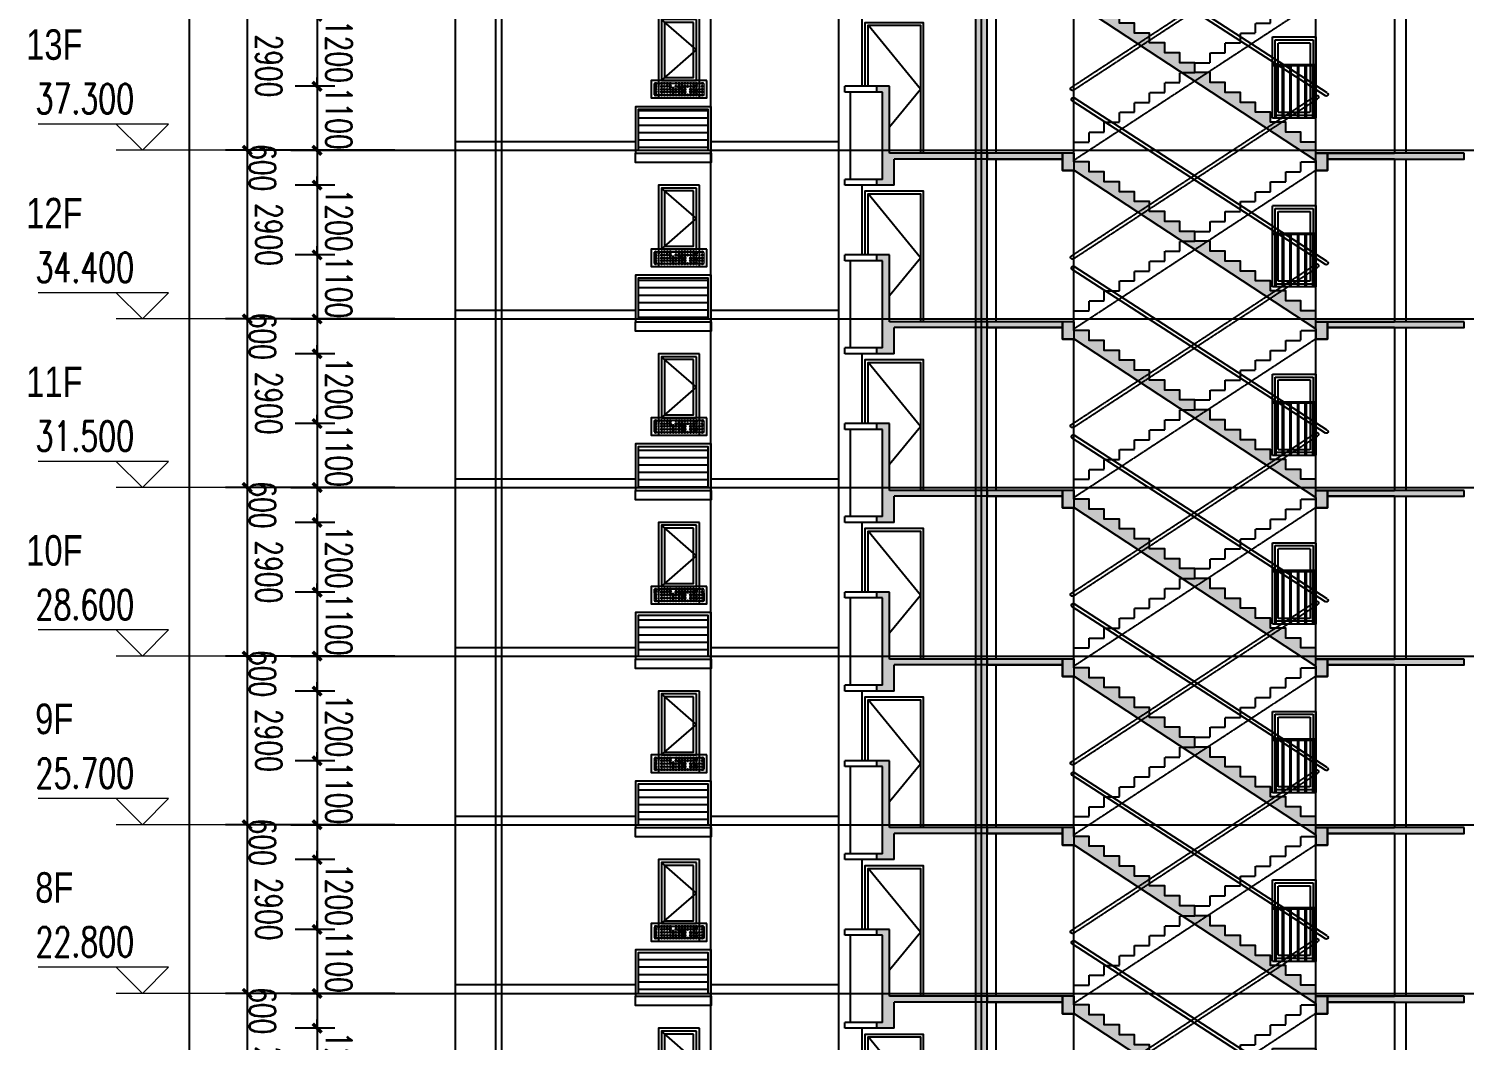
# Model space of a CAD drawing. Header units: millimetres. Extents: x 43 to 235305, y 0 to 139712.
# Drawn here: x 179775 to 204454, y 34701 to 52099 of the extents above; entities that cross this region are included whole.
import ezdxf

# ---------------------------------------------------------------- set-up
doc = ezdxf.new("R2010")
doc.units = ezdxf.units.MM
doc.linetypes.add('DASH', pattern=[0.35, 0.25, -0.1])
doc.linetypes.add('DOTE', pattern=[2.42, 2, -0.2, 0.02, -0.2])
for name, color, linetype in [('$0$A-DRWD', 4, 'Continuous'), ('A-AXIS', 1, 'DOTE'), ('A-AXIS-DIMS', 3, 'Continuous'), ('A-CLOS', 5, 'Continuous'), ('A-DRWD-DIMS', 144, 'Continuous'), ('A-ELEV-DRWD', 130, 'Continuous'), ('A-ELEV-HRAL', 165, 'Continuous'), ('A-ELEV-LINE', 30, 'Continuous'), ('A-ELEV-LINE1', 33, 'Continuous'), ('A-ELEV-LINE2', 55, 'Continuous'), ('A-ELEV-OPEN', 253, 'Continuous'), ('A-ELEV-PATT', 55, 'Continuous'), ('A-ELEV-SHUT', 215, 'Continuous'), ('A-HATH', 8, 'Continuous'), ('A-HATH1', 251, 'Continuous'), ('A-OVER', 21, 'Continuous'), ('A-ROOM-NAME', 255, 'Continuous'), ('A-WALL', 2, 'Continuous'), ('AXIS', 3, 'Continuous'), ('PUB_TEXT', 7, 'Continuous'), ('S_A-FLOR-STR', 3, 'Continuous'), ('S_STAIR', 2, 'Continuous'), ('Sun', 138, 'Continuous')]:
    doc.layers.add(name, color=color, linetype=linetype)
doc.styles.add('_TCH_DIM', font='SIMPLEX', dxfattribs={"bigfont": 'GBCBIG'})
doc.styles.add('_TCH_DIM_T3', font='SIMPLEX', dxfattribs={"width": 0.705882, "bigfont": 'GBCBIG'})
doc.styles.add('ZBHZ', font='zbxw.shx', dxfattribs={"width": 0.7, "bigfont": 'zbhz.shx'})
doc.dimstyles.new('_TCH_ARCH&&150', dxfattribs={"dimtxt": 446.25, "dimasz": 150, "dimexe": 375, "dimexo": 450, "dimgap": 150, "dimtad": 1, "dimdec": 0, "dimzin": 0, "dimdsep": 46, "dimtxsty": '_TCH_DIM_T3', "dimblk": 'ARCHTICK', "dimcen": 0.09, "dimclrt": 7, "dimazin": 2, "dimtfac": 1, "dimtdec": 0, "dimtix": 1, "dimtmove": 2, "dimatfit": 3, "dimfxl": 1, "dimtolj": 1, "dimtzin": 0, "dimarcsym": 0})

# ---------------------------------------------------------------- blocks, each defined once
blk = doc.blocks.new('A$C72E812A2')
at = {"layer": 'A-ELEV-PATT'}
h = blk.add_hatch(dxfattribs=at)
h.set_pattern_fill('ANSI31', color=256, scale=80, angle=315, style=0)
h.set_pattern_definition([(360, (97521.56, -76693.15), (4e-14, 127), [])])
h.paths.add_polyline_path([(1250, 150), (50, 150), (50, 850), (1250, 850)])
at = {"layer": 'A-ELEV-LINE'}
blk.add_lwpolyline([(0, 100), (0, -60), (1300, -60), (1300, 100)], close=True, dxfattribs=at)
at = {"layer": 'A-ELEV-SHUT'}
for points in [[(1300, 100), (0, 100), (0, 900), (1300, 900)], [(1250, 150), (50, 150), (50, 850), (1250, 850)]]:
    blk.add_lwpolyline(points, close=True, dxfattribs=at)
blk = doc.blocks.new('GGGG')
at = {"layer": 'A-ELEV-OPEN'}
for p, q in [((-176, -227), (0, 0)), ((-128, -96), (-220, -215)), ((-48, -132), (44, -12))]:
    blk.add_line(p, q, dxfattribs=at)
blk = doc.blocks.new('A$C482258D9')
at = {"layer": '$0$A-DRWD', "linetype": 'DASH'}
for points in [[(650, -300), (1300, -300), (1300, 1000), (650, 1000)], [(700, -250), (1250, -250), (1250, 950), (700, 950)]]:
    blk.add_lwpolyline(points, close=True, dxfattribs=at)
at = {"layer": 'A-ELEV-HRAL'}
for p, q in [((600, 570), (1350, 570)), ((600, 550), (1350, 550)), ((640, 550), (640, -350)), ((660, 550), (660, -350)), ((770, 550), (770, -350)), ((790, 550), (790, -350)), ((900, 550), (900, -350)), ((920, 550), (920, -350)), ((1030, 550), (1030, -350)), ((1050, 550), (1050, -350)), ((1160, 550), (1160, -350)), ((1180, 550), (1180, -350)), ((1290, 550), (1290, -350)), ((1310, 550), (1310, -350))]:
    blk.add_line(p, q, dxfattribs=at)
at = {"layer": 'A-ELEV-LINE1', "linetype": 'DASH'}
blk.add_lwpolyline([(600, -350), (1350, -350), (1350, 1050), (600, 1050)], close=True, dxfattribs=at)
blk = doc.blocks.new('A$C26D120F1')
blk.add_circle((0, 0), 12.5)
blk = doc.blocks.new('A$C1EB953EE')
at = {"layer": 'Sun'}
for p, q in [((960, 250), (0, 250)), ((960, -50), (960, 250))]:
    blk.add_line(p, q, dxfattribs=at)
blk.add_lwpolyline([(960, 250), (0, 250), (0, -50), (960, -50)], close=True, dxfattribs=at)
at = {"layer": 'Sun', "color": 8, "linetype": 'DASH', "ltscale": 0.2}
blk.add_lwpolyline([(910, 200), (50, 200), (50, 0), (910, 0)], close=True, dxfattribs=at)
at = {"layer": 'Sun'}
for centre in [(80, 175), (80, 125), (80, 75), (80, 25), (130, 175), (280, 175), (330, 175), (330, 125), (380, 125), (380, 75), (380, 25), (480, 175), (480, 75), (480, 25), (530, 175), (530, 125), (530, 75), (530, 25), (580, 125), (580, 75), (580, 25), (680, 75), (680, 25), (730, 175), (730, 125), (730, 75), (730, 25), (780, 175), (780, 75), (780, 25)]:
    blk.add_circle(centre, 5, dxfattribs=at)
for p in [(80, 200), (80, 150), (80, 100), (80, 50), (80, 0), (130, 200), (130, 0), (180, 200), (180, 150), (180, 100), (180, 50), (180, 0), (230, 200), (230, 150), (230, 100), (230, 50), (230, 0), (280, 200), (280, 150), (280, 100), (280, 50), (280, 0), (330, 200), (330, 150), (330, 100), (330, 50), (330, 0), (380, 100), (380, 50), (380, 0), (430, 200), (430, 150), (430, 100), (430, 50), (430, 0), (480, 200), (480, 150), (480, 100), (480, 50), (480, 0), (530, 200), (530, 150), (530, 100), (530, 50), (530, 0), (580, 200), (580, 150), (580, 100), (580, 50), (580, 0), (630, 200), (630, 150), (630, 0), (680, 200), (680, 150), (680, 100), (680, 50), (680, 0), (730, 200), (730, 150), (730, 100), (730, 50), (730, 0), (780, 200), (780, 150), (780, 100), (780, 50), (780, 0), (830, 100), (830, 50), (830, 0), (880, 200), (880, 150), (880, 100), (880, 50), (880, 0)]:
    blk.add_blockref('A$C26D120F1', p, dxfattribs=at)
blk = doc.blocks.new('150pmbzd')
at = {"layer": 'A-HATH'}
for points in [[(923307, 4639), (922157, 4639), (922157, 4739), (923507, 4739), (923507, 4669), (923507, 4589), (923507, 4439), (923307, 4439)], [(923307, 1839), (923507, 1839), (923507, 2030), (923767, 2030), (923767, 2200), (924027, 2200), (924027, 2371), (924287, 2371), (924287, 2542), (924547, 2542), (924547, 2712), (924807, 2712), (924807, 2883), (925067, 2883), (925067, 3053), (925327, 3053), (925327, 3224), (925587, 3224), (925587, 3395), (925847, 3395), (925847, 3565), (926107, 3565), (926107, 3736), (926367, 3736), (926367, 3906), (926627, 3906), (926627, 4077), (926887, 4077), (926887, 4247), (927147, 4247), (927147, 4418), (927407, 4418), (927407, 4589), (927667, 4589), (927667, 4669), (927667, 4739), (927867, 4739), (927867, 4439), (927658, 4439), (923507, 1716), (923507, 1539), (923307, 1539)], [(927867, 4739), (929157, 4739), (929157, 4639), (927867, 4639)], [(929157, 4739), (929357, 4739), (929357, 1839), (929157, 1839)], [(930757, 1839), (930837, 1839), (930837, 2989), (931057, 2989), (931057, 2889), (930957, 2889), (930957, 1389), (931057, 1389), (931057, 1289), (930757, 1289)], [(920957, 1839), (923307, 1839), (923307, 1739), (920957, 1739)], [(930807, 1739), (927867, 1739), (927867, 1539), (927667, 1539), (927667, 1839), (930807, 1839)]]:
    blk.add_hatch(color=256, dxfattribs=at).paths.add_polyline_path(points)
at = {"layer": 'A-CLOS'}
for p, q in [((929357, 1839), (929357, 4739)), ((930837, 2989), (931057, 2989)), ((930837, 1839), (930837, 2989)), ((931057, 2889), (931057, 2989)), ((930957, 1389), (930957, 2889)), ((930957, 2889), (931057, 2889)), ((927667, 1839), (930837, 1839)), ((930757, 1289), (930757, 1739)), ((930757, 1289), (931057, 1289)), ((930957, 1389), (931057, 1389)), ((931057, 1289), (931057, 1389))]:
    blk.add_line(p, q, dxfattribs=at)
for points in [[(922157, 4639), (923307, 4639), (923307, 4439), (923507, 4439), (923507, 4739), (922157, 4739)], [(929157, 1839), (929157, 4739)], [(927667, 1839), (927667, 1539), (927867, 1539), (927867, 1739), (930757, 1739)]]:
    blk.add_lwpolyline(points, dxfattribs=at)
for points in [[(927867, 4739), (929157, 4739), (929157, 4639), (927867, 4639)], [(920957, 1839), (923307, 1839), (923307, 1739), (920957, 1739)]]:
    blk.add_lwpolyline(points, close=True, dxfattribs=at)
at = {"layer": 'A-ELEV-DRWD'}
blk.add_lwpolyline([(931207, 2989), (931207, 4039), (930307, 4039), (930307, 1839)], dxfattribs=at)
for points in [[(934157, 4139), (934757, 4139), (934757, 3089), (934157, 3089)], [(934207, 4089), (934707, 4089), (934707, 3139), (934207, 3139)], [(934157, 3039), (934757, 3039), (934757, 2839), (934157, 2839)]]:
    blk.add_lwpolyline(points, close=True, dxfattribs=at)
at = {"layer": 'A-ELEV-HRAL'}
for p, q in [((923313, 2876), (927665, 5690)), ((923346, 2825), (927697, 5639))]:
    blk.add_line(p, q, dxfattribs=at)
at = {"layer": 'A-ELEV-HRAL', "linetype": 'DASH'}
for p, q in [((927679, 2922), (923477, 5679)), ((927712, 2973), (923510, 5729))]:
    blk.add_line(p, q, dxfattribs=at)
at = {"layer": 'A-ELEV-HRAL'}
for centre, start, end in [((923494, 5704), 56.7308, 236.7308), ((927681, 5664), 302.8858, 122.8858), ((927695, 2948), 236.7308, 56.7308), ((923329, 2851), 122.8858, 302.8858)]:
    blk.add_arc(centre, 30, start, end, dxfattribs=at)
at = {"layer": 'A-ELEV-LINE1'}
for p, q in [((923507, 1839), (923507, 4439)), ((927667, 1839), (927667, 4439)), ((931307, 2989), (931307, 4189)), ((931707, 1289), (931707, 4189)), ((931057, 2989), (931607, 2989)), ((931607, 2889), (931607, 2989)), ((931057, 2889), (931607, 2889)), ((931507, 1389), (931507, 2889)), ((931057, 1389), (931607, 1389)), ((931057, 1289), (931607, 1289)), ((931607, 1289), (931607, 1389))]:
    blk.add_line(p, q, dxfattribs=at)
for points in [[(929007, 1839), (929007, 4639)], [(931257, 2989), (931257, 4089), (930257, 4089), (930257, 1839)]]:
    blk.add_lwpolyline(points, dxfattribs=at)
blk.add_lwpolyline([(934107, 4189), (934807, 4189), (934807, 2789), (934107, 2789)], close=True, dxfattribs=at)
at = {"layer": 'A-ELEV-LINE2'}
for p, q in [((933907, 2039), (931707, 2039)), ((938307, 2039), (935207, 2039))]:
    blk.add_line(p, q, dxfattribs=at)
at = {"layer": 'A-ELEV-OPEN'}
for points in [[(930837, 2291), (930307, 2939), (931207, 4039)], [(934757, 3089), (934157, 3614), (934757, 4139)]]:
    blk.add_lwpolyline(points, dxfattribs=at)
at = {"layer": 'A-WALL'}
blk.add_line((922157, 4639), (922157, 1839), dxfattribs=at)
blk.add_lwpolyline([(921957, 1839), (921957, 4639)], dxfattribs=at)
at = {"layer": 'S_A-FLOR-STR', "linetype": 'DASH', "ltscale": 0.5}
blk.add_lwpolyline([(927667, 1839), (927667, 2030), (927407, 2030), (927407, 2200), (927147, 2200), (927147, 2371), (926887, 2371), (926887, 2542), (926627, 2542), (926627, 2712), (926367, 2712), (926367, 2883), (926107, 2883), (926107, 3053), (925847, 3053), (925847, 3224), (925587, 3224), (925587, 3395), (925327, 3395), (925327, 3565), (925067, 3565), (925067, 3736), (924807, 3736), (924807, 3906), (924547, 3906), (924547, 4077), (924287, 4077), (924287, 4247), (924027, 4247), (924027, 4418), (923767, 4418), (923767, 4589), (923507, 4589)], dxfattribs=at)
at = {"layer": 'S_A-FLOR-STR', "linetype": 'DASH'}
blk.add_lwpolyline([(923507, 4439), (923516, 4439), (927667, 1716)], dxfattribs=at)
at = {"layer": 'S_STAIR'}
blk.add_line((927797, 1839), (929157, 1839), dxfattribs=at)
blk.add_lwpolyline([(923307, 1839), (923507, 1839), (923507, 2030), (923767, 2030), (923767, 2200), (924027, 2200), (924027, 2371), (924287, 2371), (924287, 2542), (924547, 2542), (924547, 2712), (924807, 2712), (924807, 2883), (925067, 2883), (925067, 3053), (925327, 3053), (925327, 3224), (925587, 3224), (925587, 3395), (925847, 3395), (925847, 3565), (926107, 3565), (926107, 3736), (926367, 3736), (926367, 3906), (926627, 3906), (926627, 4077), (926887, 4077), (926887, 4247), (927147, 4247), (927147, 4418), (927407, 4418), (927407, 4589), (927667, 4589), (927667, 4669), (927667, 4739), (927867, 4739), (927867, 4439), (927658, 4439), (923507, 1716), (923507, 1539), (923307, 1539), (923307, 1839)], dxfattribs=at)
at = {"layer": 'A-ELEV-OPEN', "xscale": 0.5, "yscale": 0.5, "zscale": 0.5}
blk.add_blockref('GGGG', (934467, 2999), dxfattribs=at)
at = {"layer": 'A-HATH1'}
blk.add_blockref('A$C72E812A2', (933907, 1739), dxfattribs=at)
at = {"layer": 'A-OVER'}
blk.add_blockref('A$C482258D9', (922907, 2789), dxfattribs=at)
at = {"layer": 'Sun', "xscale": -1}
blk.add_blockref('A$C1EB953EE', (934937, 2839), dxfattribs=at)
blk = doc.blocks.new('_ArchTick')
at = {"color": 0, "linetype": 'ByBlock', "const_width": 0.4}
blk.add_lwpolyline([(-0.5, -0.5), (0.5, 0.5)], dxfattribs=at)
blk = doc.blocks.new('*D3971')
at = {"layer": 'A-AXIS-DIMS', "color": 0, "lineweight": -2, "transparency": 16777216}
for p, q in [((186067, 35508), (183156, 35508)), ((183531, 35508), (183531, 32608)), ((186067, 32608), (183156, 32608))]:
    blk.add_line(p, q, dxfattribs=at)
at = {"layer": 'Defpoints', "color": 0, "transparency": 16777216}
for p in [(186517, 35508), (183531, 32608), (186517, 32608)]:
    blk.add_point(p, dxfattribs=at)
at = {"layer": 'A-AXIS-DIMS', "color": 0, "lineweight": -2, "transparency": 16777216, "xscale": 150, "yscale": 150, "zscale": 150}
for p, rotation in [((183531, 35508), 90.00053837459261), ((183531, 32608), 270.0005383745926)]:
    blk.add_blockref('_ArchTick', p, dxfattribs=dict(at, rotation=rotation))
at = {"layer": 'A-AXIS-DIMS', "color": 7, "transparency": 16777216, "insert": (183904, 34058), "char_height": 446.2, "attachment_point": 5, "rotation": 270.0005, "style": '_TCH_DIM_T3'}
blk.add_mtext('\\A1;2900', dxfattribs=at)
blk = doc.blocks.new('*D3972')
at = {"layer": 'A-AXIS-DIMS', "color": 0, "lineweight": -2, "transparency": 16777216}
for p, q in [((186067, 38408), (183156, 38408)), ((183531, 38408), (183531, 35508)), ((186067, 35508), (183156, 35508))]:
    blk.add_line(p, q, dxfattribs=at)
at = {"layer": 'Defpoints', "color": 0, "transparency": 16777216}
for p in [(186517, 38408), (183531, 35508), (186517, 35508)]:
    blk.add_point(p, dxfattribs=at)
at = {"layer": 'A-AXIS-DIMS', "color": 0, "lineweight": -2, "transparency": 16777216, "xscale": 150, "yscale": 150, "zscale": 150}
for p, rotation in [((183531, 38408), 90.00053837459261), ((183531, 35508), 270.0005383745926)]:
    blk.add_blockref('_ArchTick', p, dxfattribs=dict(at, rotation=rotation))
at = {"layer": 'A-AXIS-DIMS', "color": 7, "transparency": 16777216, "insert": (183904, 36958), "char_height": 446.2, "attachment_point": 5, "rotation": 270.0005, "style": '_TCH_DIM_T3'}
blk.add_mtext('\\A1;2900', dxfattribs=at)
blk = doc.blocks.new('*D3973')
at = {"layer": 'A-AXIS-DIMS', "color": 0, "lineweight": -2, "transparency": 16777216}
for p, q in [((186067, 41308), (183156, 41308)), ((183531, 41308), (183531, 38408)), ((186067, 38408), (183156, 38408))]:
    blk.add_line(p, q, dxfattribs=at)
at = {"layer": 'Defpoints', "color": 0, "transparency": 16777216}
for p in [(186517, 41308), (183531, 38408), (186517, 38408)]:
    blk.add_point(p, dxfattribs=at)
at = {"layer": 'A-AXIS-DIMS', "color": 0, "lineweight": -2, "transparency": 16777216, "xscale": 150, "yscale": 150, "zscale": 150}
for p, rotation in [((183531, 41308), 90.00053837459261), ((183531, 38408), 270.0005383745926)]:
    blk.add_blockref('_ArchTick', p, dxfattribs=dict(at, rotation=rotation))
at = {"layer": 'A-AXIS-DIMS', "color": 7, "transparency": 16777216, "insert": (183904, 39858), "char_height": 446.2, "attachment_point": 5, "rotation": 270.0005, "style": '_TCH_DIM_T3'}
blk.add_mtext('\\A1;2900', dxfattribs=at)
blk = doc.blocks.new('*D3974')
at = {"layer": 'A-AXIS-DIMS', "color": 0, "lineweight": -2, "transparency": 16777216}
for p, q in [((186067, 44208), (183156, 44208)), ((183531, 44208), (183531, 41308)), ((186067, 41308), (183156, 41308))]:
    blk.add_line(p, q, dxfattribs=at)
at = {"layer": 'Defpoints', "color": 0, "transparency": 16777216}
for p in [(186517, 44208), (183531, 41308), (186517, 41308)]:
    blk.add_point(p, dxfattribs=at)
at = {"layer": 'A-AXIS-DIMS', "color": 0, "lineweight": -2, "transparency": 16777216, "xscale": 150, "yscale": 150, "zscale": 150}
for p, rotation in [((183531, 44208), 90.00053837459384), ((183531, 41308), 270.0005383745939)]:
    blk.add_blockref('_ArchTick', p, dxfattribs=dict(at, rotation=rotation))
at = {"layer": 'A-AXIS-DIMS', "color": 7, "transparency": 16777216, "insert": (183904, 42758), "char_height": 446.2, "attachment_point": 5, "rotation": 270.0005, "style": '_TCH_DIM_T3'}
blk.add_mtext('\\A1;2900', dxfattribs=at)
blk = doc.blocks.new('*D3975')
at = {"layer": 'A-AXIS-DIMS', "color": 0, "lineweight": -2, "transparency": 16777216}
for p, q in [((186067, 47108), (183156, 47108)), ((183531, 47108), (183531, 44208)), ((186067, 44208), (183156, 44208))]:
    blk.add_line(p, q, dxfattribs=at)
at = {"layer": 'Defpoints', "color": 0, "transparency": 16777216}
for p in [(186517, 47108), (183531, 44208), (186517, 44208)]:
    blk.add_point(p, dxfattribs=at)
at = {"layer": 'A-AXIS-DIMS', "color": 0, "lineweight": -2, "transparency": 16777216, "xscale": 150, "yscale": 150, "zscale": 150}
for p, rotation in [((183531, 47108), 90.00053837459261), ((183531, 44208), 270.0005383745926)]:
    blk.add_blockref('_ArchTick', p, dxfattribs=dict(at, rotation=rotation))
at = {"layer": 'A-AXIS-DIMS', "color": 7, "transparency": 16777216, "insert": (183904, 45658), "char_height": 446.2, "attachment_point": 5, "rotation": 270.0005, "style": '_TCH_DIM_T3'}
blk.add_mtext('\\A1;2900', dxfattribs=at)
blk = doc.blocks.new('*D3976')
at = {"layer": 'A-AXIS-DIMS', "color": 0, "lineweight": -2, "transparency": 16777216}
for p, q in [((186067, 50008), (183156, 50008)), ((183531, 50008), (183531, 47108)), ((186067, 47108), (183156, 47108))]:
    blk.add_line(p, q, dxfattribs=at)
at = {"layer": 'Defpoints', "color": 0, "transparency": 16777216}
for p in [(186517, 50008), (183531, 47108), (186517, 47108)]:
    blk.add_point(p, dxfattribs=at)
at = {"layer": 'A-AXIS-DIMS', "color": 0, "lineweight": -2, "transparency": 16777216, "xscale": 150, "yscale": 150, "zscale": 150}
for p, rotation in [((183531, 50008), 90.00053837459261), ((183531, 47108), 270.0005383745926)]:
    blk.add_blockref('_ArchTick', p, dxfattribs=dict(at, rotation=rotation))
at = {"layer": 'A-AXIS-DIMS', "color": 7, "transparency": 16777216, "insert": (183904, 48558), "char_height": 446.2, "attachment_point": 5, "rotation": 270.0005, "style": '_TCH_DIM_T3'}
blk.add_mtext('\\A1;2900', dxfattribs=at)
blk = doc.blocks.new('*D3977')
at = {"layer": 'A-AXIS-DIMS', "color": 0, "lineweight": -2, "transparency": 16777216}
for p, q in [((186067, 52908), (183156, 52908)), ((183531, 52908), (183531, 50008)), ((186067, 50008), (183156, 50008))]:
    blk.add_line(p, q, dxfattribs=at)
at = {"layer": 'Defpoints', "color": 0, "transparency": 16777216}
for p in [(186517, 52908), (183531, 50008), (186517, 50008)]:
    blk.add_point(p, dxfattribs=at)
at = {"layer": 'A-AXIS-DIMS', "color": 0, "lineweight": -2, "transparency": 16777216, "xscale": 150, "yscale": 150, "zscale": 150}
for p, rotation in [((183531, 52908), 90.00053837459261), ((183531, 50008), 270.0005383745926)]:
    blk.add_blockref('_ArchTick', p, dxfattribs=dict(at, rotation=rotation))
at = {"layer": 'A-AXIS-DIMS', "color": 7, "transparency": 16777216, "insert": (183904, 51458), "char_height": 446.2, "attachment_point": 5, "rotation": 270.0005, "style": '_TCH_DIM_T3'}
blk.add_mtext('\\A1;2900', dxfattribs=at)
blk = doc.blocks.new('*D4009')
at = {"layer": 'A-AXIS-DIMS', "color": 0, "lineweight": -2, "transparency": 16777216}
for p, q in [((185498, 131208), (182157, 131208)), ((182532, 131208), (182533, 12558)), ((185499, 12558), (182158, 12558))]:
    blk.add_line(p, q, dxfattribs=at)
at = {"layer": 'Defpoints', "color": 0, "transparency": 16777216}
for p in [(185948, 131208), (182533, 12558), (185949, 12558)]:
    blk.add_point(p, dxfattribs=at)
at = {"layer": 'A-AXIS-DIMS', "color": 0, "lineweight": -2, "transparency": 16777216, "xscale": 150, "yscale": 150, "zscale": 150}
for p, rotation in [((182532, 131208), 90.000509565341), ((182533, 12558), 270.000509565341)]:
    blk.add_blockref('_ArchTick', p, dxfattribs=dict(at, rotation=rotation))
at = {"layer": 'A-AXIS-DIMS', "color": 7, "transparency": 16777216, "insert": (182906, 71883), "char_height": 446.2, "attachment_point": 5, "rotation": 270.0005, "style": '_TCH_DIM_T3'}
blk.add_mtext('\\A1;118650', dxfattribs=at)
blk = doc.blocks.new('*D3041')
at = {"layer": 'A-DRWD-DIMS', "color": 0, "lineweight": -2, "transparency": 16777216}
for p, q in [((184733, 34908), (184733, 35058)), ((185037, 34908), (184358, 34908)), ((184733, 34908), (184733, 33708)), ((185037, 33708), (184358, 33708)), ((184733, 33708), (184733, 33558))]:
    blk.add_line(p, q, dxfattribs=at)
at = {"layer": 'Defpoints', "color": 0, "transparency": 16777216}
for p in [(185487, 34908), (184733, 33708), (185487, 33708)]:
    blk.add_point(p, dxfattribs=at)
at = {"layer": 'A-DRWD-DIMS', "color": 0, "lineweight": -2, "transparency": 16777216, "xscale": 150, "yscale": 150, "zscale": 150}
for p, rotation in [((184733, 34908), 270.0006330737313), ((184733, 33708), 90.00063307373124)]:
    blk.add_blockref('_ArchTick', p, dxfattribs=dict(at, rotation=rotation))
at = {"layer": 'A-DRWD-DIMS', "color": 7, "transparency": 16777216, "insert": (185106, 34308), "char_height": 446.2, "attachment_point": 5, "rotation": 270.0006, "style": '_TCH_DIM_T3'}
blk.add_mtext('\\A1;1200', dxfattribs=at)
blk = doc.blocks.new('*D3042')
at = {"layer": 'A-DRWD-DIMS', "color": 0, "lineweight": -2, "transparency": 16777216}
for p, q in [((185037, 35508), (184358, 35508)), ((184733, 35508), (184733, 34908)), ((185037, 34908), (184358, 34908))]:
    blk.add_line(p, q, dxfattribs=at)
at = {"layer": 'Defpoints', "color": 0, "transparency": 16777216}
for p in [(185487, 35508), (184733, 34908), (185487, 34908)]:
    blk.add_point(p, dxfattribs=at)
at = {"layer": 'A-DRWD-DIMS', "color": 0, "lineweight": -2, "transparency": 16777216, "xscale": 150, "yscale": 150, "zscale": 150}
for p, rotation in [((184733, 35508), 90.00063307373124), ((184733, 34908), 270.0006330737313)]:
    blk.add_blockref('_ArchTick', p, dxfattribs=dict(at, rotation=rotation))
at = {"layer": 'A-DRWD-DIMS', "color": 7, "transparency": 16777216, "insert": (183795, 35208), "char_height": 446.2, "attachment_point": 5, "rotation": 270.0006, "style": '_TCH_DIM_T3'}
blk.add_mtext('\\A1;600', dxfattribs=at)
blk = doc.blocks.new('*D3043')
at = {"layer": 'A-DRWD-DIMS', "color": 0, "lineweight": -2, "transparency": 16777216}
for p, q in [((185037, 36608), (184358, 36608)), ((184733, 36608), (184733, 36758)), ((184733, 36608), (184733, 35508)), ((185037, 35508), (184358, 35508)), ((184733, 35508), (184733, 35358))]:
    blk.add_line(p, q, dxfattribs=at)
at = {"layer": 'Defpoints', "color": 0, "transparency": 16777216}
for p in [(185487, 36608), (184733, 35508), (185487, 35508)]:
    blk.add_point(p, dxfattribs=at)
at = {"layer": 'A-DRWD-DIMS', "color": 0, "lineweight": -2, "transparency": 16777216, "xscale": 150, "yscale": 150, "zscale": 150}
for p, rotation in [((184733, 36608), 270.0006330737318), ((184733, 35508), 90.00063307373175)]:
    blk.add_blockref('_ArchTick', p, dxfattribs=dict(at, rotation=rotation))
at = {"layer": 'A-DRWD-DIMS', "color": 7, "transparency": 16777216, "insert": (185106, 36058), "char_height": 446.2, "attachment_point": 5, "rotation": 270.0006, "style": '_TCH_DIM_T3'}
blk.add_mtext('\\A1;1100', dxfattribs=at)
blk = doc.blocks.new('*D3044')
at = {"layer": 'A-DRWD-DIMS', "color": 0, "lineweight": -2, "transparency": 16777216}
for p, q in [((185037, 37808), (184358, 37808)), ((184733, 37808), (184733, 37958)), ((184733, 37808), (184733, 36608)), ((185037, 36608), (184358, 36608)), ((184733, 36608), (184733, 36458))]:
    blk.add_line(p, q, dxfattribs=at)
at = {"layer": 'Defpoints', "color": 0, "transparency": 16777216}
for p in [(185487, 37808), (184733, 36608), (185487, 36608)]:
    blk.add_point(p, dxfattribs=at)
at = {"layer": 'A-DRWD-DIMS', "color": 0, "lineweight": -2, "transparency": 16777216, "xscale": 150, "yscale": 150, "zscale": 150}
for p, rotation in [((184733, 37808), 270.0006330737313), ((184733, 36608), 90.00063307373124)]:
    blk.add_blockref('_ArchTick', p, dxfattribs=dict(at, rotation=rotation))
at = {"layer": 'A-DRWD-DIMS', "color": 7, "transparency": 16777216, "insert": (185106, 37208), "char_height": 446.2, "attachment_point": 5, "rotation": 270.0006, "style": '_TCH_DIM_T3'}
blk.add_mtext('\\A1;1200', dxfattribs=at)
blk = doc.blocks.new('*D3045')
at = {"layer": 'A-DRWD-DIMS', "color": 0, "lineweight": -2, "transparency": 16777216}
for p, q in [((185037, 38408), (184358, 38408)), ((184733, 38408), (184733, 37808)), ((185037, 37808), (184358, 37808))]:
    blk.add_line(p, q, dxfattribs=at)
at = {"layer": 'Defpoints', "color": 0, "transparency": 16777216}
for p in [(185487, 38408), (184733, 37808), (185487, 37808)]:
    blk.add_point(p, dxfattribs=at)
at = {"layer": 'A-DRWD-DIMS', "color": 0, "lineweight": -2, "transparency": 16777216, "xscale": 150, "yscale": 150, "zscale": 150}
for p, rotation in [((184733, 38408), 90.00063307373124), ((184733, 37808), 270.0006330737313)]:
    blk.add_blockref('_ArchTick', p, dxfattribs=dict(at, rotation=rotation))
at = {"layer": 'A-DRWD-DIMS', "color": 7, "transparency": 16777216, "insert": (183795, 38108), "char_height": 446.2, "attachment_point": 5, "rotation": 270.0006, "style": '_TCH_DIM_T3'}
blk.add_mtext('\\A1;600', dxfattribs=at)
blk = doc.blocks.new('*D3046')
at = {"layer": 'A-DRWD-DIMS', "color": 0, "lineweight": -2, "transparency": 16777216}
for p, q in [((185037, 39508), (184358, 39508)), ((184733, 39508), (184733, 39658)), ((184733, 39508), (184733, 38408)), ((185037, 38408), (184358, 38408)), ((184733, 38408), (184733, 38258))]:
    blk.add_line(p, q, dxfattribs=at)
at = {"layer": 'Defpoints', "color": 0, "transparency": 16777216}
for p in [(185487, 39508), (184733, 38408), (185487, 38408)]:
    blk.add_point(p, dxfattribs=at)
at = {"layer": 'A-DRWD-DIMS', "color": 0, "lineweight": -2, "transparency": 16777216, "xscale": 150, "yscale": 150, "zscale": 150}
for p, rotation in [((184733, 39508), 270.0006330737287), ((184733, 38408), 90.00063307372876)]:
    blk.add_blockref('_ArchTick', p, dxfattribs=dict(at, rotation=rotation))
at = {"layer": 'A-DRWD-DIMS', "color": 7, "transparency": 16777216, "insert": (185106, 38958), "char_height": 446.2, "attachment_point": 5, "rotation": 270.0006, "style": '_TCH_DIM_T3'}
blk.add_mtext('\\A1;1100', dxfattribs=at)
blk = doc.blocks.new('*D3047')
at = {"layer": 'A-DRWD-DIMS', "color": 0, "lineweight": -2, "transparency": 16777216}
for p, q in [((184733, 40708), (184733, 40858)), ((185037, 40708), (184358, 40708)), ((184733, 40708), (184733, 39508)), ((185037, 39508), (184358, 39508)), ((184733, 39508), (184733, 39358))]:
    blk.add_line(p, q, dxfattribs=at)
at = {"layer": 'Defpoints', "color": 0, "transparency": 16777216}
for p in [(185487, 40708), (184733, 39508), (185487, 39508)]:
    blk.add_point(p, dxfattribs=at)
at = {"layer": 'A-DRWD-DIMS', "color": 0, "lineweight": -2, "transparency": 16777216, "xscale": 150, "yscale": 150, "zscale": 150}
for p, rotation in [((184733, 40708), 270.0006330737313), ((184733, 39508), 90.00063307373124)]:
    blk.add_blockref('_ArchTick', p, dxfattribs=dict(at, rotation=rotation))
at = {"layer": 'A-DRWD-DIMS', "color": 7, "transparency": 16777216, "insert": (185106, 40108), "char_height": 446.2, "attachment_point": 5, "rotation": 270.0006, "style": '_TCH_DIM_T3'}
blk.add_mtext('\\A1;1200', dxfattribs=at)
blk = doc.blocks.new('*D3048')
at = {"layer": 'A-DRWD-DIMS', "color": 0, "lineweight": -2, "transparency": 16777216}
for p, q in [((185037, 41308), (184358, 41308)), ((184733, 41308), (184733, 40708)), ((185037, 40708), (184358, 40708))]:
    blk.add_line(p, q, dxfattribs=at)
at = {"layer": 'Defpoints', "color": 0, "transparency": 16777216}
for p in [(185487, 41308), (184733, 40708), (185487, 40708)]:
    blk.add_point(p, dxfattribs=at)
at = {"layer": 'A-DRWD-DIMS', "color": 0, "lineweight": -2, "transparency": 16777216, "xscale": 150, "yscale": 150, "zscale": 150}
for p, rotation in [((184733, 41308), 90.00063307373124), ((184733, 40708), 270.0006330737313)]:
    blk.add_blockref('_ArchTick', p, dxfattribs=dict(at, rotation=rotation))
at = {"layer": 'A-DRWD-DIMS', "color": 7, "transparency": 16777216, "insert": (183795, 41008), "char_height": 446.2, "attachment_point": 5, "rotation": 270.0006, "style": '_TCH_DIM_T3'}
blk.add_mtext('\\A1;600', dxfattribs=at)
blk = doc.blocks.new('*D3049')
at = {"layer": 'A-DRWD-DIMS', "color": 0, "lineweight": -2, "transparency": 16777216}
for p, q in [((184733, 42408), (184733, 42558)), ((185037, 42408), (184358, 42408)), ((184733, 42408), (184733, 41308)), ((185037, 41308), (184358, 41308)), ((184733, 41308), (184733, 41158))]:
    blk.add_line(p, q, dxfattribs=at)
at = {"layer": 'Defpoints', "color": 0, "transparency": 16777216}
for p in [(185487, 42408), (184733, 41308), (185487, 41308)]:
    blk.add_point(p, dxfattribs=at)
at = {"layer": 'A-DRWD-DIMS', "color": 0, "lineweight": -2, "transparency": 16777216, "xscale": 150, "yscale": 150, "zscale": 150}
for p, rotation in [((184733, 42408), 270.0006330737318), ((184733, 41308), 90.00063307373175)]:
    blk.add_blockref('_ArchTick', p, dxfattribs=dict(at, rotation=rotation))
at = {"layer": 'A-DRWD-DIMS', "color": 7, "transparency": 16777216, "insert": (185106, 41858), "char_height": 446.2, "attachment_point": 5, "rotation": 270.0006, "style": '_TCH_DIM_T3'}
blk.add_mtext('\\A1;1100', dxfattribs=at)
blk = doc.blocks.new('*D3050')
at = {"layer": 'A-DRWD-DIMS', "color": 0, "lineweight": -2, "transparency": 16777216}
for p, q in [((184733, 43608), (184733, 43758)), ((185037, 43608), (184358, 43608)), ((184733, 43608), (184733, 42408)), ((185037, 42408), (184358, 42408)), ((184733, 42408), (184733, 42258))]:
    blk.add_line(p, q, dxfattribs=at)
at = {"layer": 'Defpoints', "color": 0, "transparency": 16777216}
for p in [(185487, 43608), (184733, 42408), (185487, 42408)]:
    blk.add_point(p, dxfattribs=at)
at = {"layer": 'A-DRWD-DIMS', "color": 0, "lineweight": -2, "transparency": 16777216, "xscale": 150, "yscale": 150, "zscale": 150}
for p, rotation in [((184733, 43608), 270.0006330737313), ((184733, 42408), 90.00063307373124)]:
    blk.add_blockref('_ArchTick', p, dxfattribs=dict(at, rotation=rotation))
at = {"layer": 'A-DRWD-DIMS', "color": 7, "transparency": 16777216, "insert": (185106, 43008), "char_height": 446.2, "attachment_point": 5, "rotation": 270.0006, "style": '_TCH_DIM_T3'}
blk.add_mtext('\\A1;1200', dxfattribs=at)
blk = doc.blocks.new('*D3051')
at = {"layer": 'A-DRWD-DIMS', "color": 0, "lineweight": -2, "transparency": 16777216}
for p, q in [((185037, 44208), (184358, 44208)), ((184733, 44208), (184733, 43608)), ((185037, 43608), (184358, 43608))]:
    blk.add_line(p, q, dxfattribs=at)
at = {"layer": 'Defpoints', "color": 0, "transparency": 16777216}
for p in [(185487, 44208), (184733, 43608), (185487, 43608)]:
    blk.add_point(p, dxfattribs=at)
at = {"layer": 'A-DRWD-DIMS', "color": 0, "lineweight": -2, "transparency": 16777216, "xscale": 150, "yscale": 150, "zscale": 150}
for p, rotation in [((184733, 44208), 90.00063307373124), ((184733, 43608), 270.0006330737313)]:
    blk.add_blockref('_ArchTick', p, dxfattribs=dict(at, rotation=rotation))
at = {"layer": 'A-DRWD-DIMS', "color": 7, "transparency": 16777216, "insert": (183795, 43908), "char_height": 446.2, "attachment_point": 5, "rotation": 270.0006, "style": '_TCH_DIM_T3'}
blk.add_mtext('\\A1;600', dxfattribs=at)
blk = doc.blocks.new('*D3052')
at = {"layer": 'A-DRWD-DIMS', "color": 0, "lineweight": -2, "transparency": 16777216}
for p, q in [((184732, 45308), (184732, 45458)), ((185037, 45308), (184357, 45308)), ((184732, 45308), (184733, 44208)), ((185037, 44208), (184358, 44208)), ((184733, 44208), (184733, 44058))]:
    blk.add_line(p, q, dxfattribs=at)
at = {"layer": 'Defpoints', "color": 0, "transparency": 16777216}
for p in [(185487, 45308), (184733, 44208), (185487, 44208)]:
    blk.add_point(p, dxfattribs=at)
at = {"layer": 'A-DRWD-DIMS', "color": 0, "lineweight": -2, "transparency": 16777216, "xscale": 150, "yscale": 150, "zscale": 150}
for p, rotation in [((184732, 45308), 270.0006330737287), ((184733, 44208), 90.00063307372876)]:
    blk.add_blockref('_ArchTick', p, dxfattribs=dict(at, rotation=rotation))
at = {"layer": 'A-DRWD-DIMS', "color": 7, "transparency": 16777216, "insert": (185106, 44758), "char_height": 446.2, "attachment_point": 5, "rotation": 270.0006, "style": '_TCH_DIM_T3'}
blk.add_mtext('\\A1;1100', dxfattribs=at)
blk = doc.blocks.new('*D3053')
at = {"layer": 'A-DRWD-DIMS', "color": 0, "lineweight": -2, "transparency": 16777216}
for p, q in [((184732, 46508), (184732, 46658)), ((185037, 46508), (184357, 46508)), ((184732, 46508), (184732, 45308)), ((185037, 45308), (184357, 45308)), ((184732, 45308), (184732, 45158))]:
    blk.add_line(p, q, dxfattribs=at)
at = {"layer": 'Defpoints', "color": 0, "transparency": 16777216}
for p in [(185487, 46508), (184732, 45308), (185487, 45308)]:
    blk.add_point(p, dxfattribs=at)
at = {"layer": 'A-DRWD-DIMS', "color": 0, "lineweight": -2, "transparency": 16777216, "xscale": 150, "yscale": 150, "zscale": 150}
for p, rotation in [((184732, 46508), 270.0006330737313), ((184732, 45308), 90.00063307373124)]:
    blk.add_blockref('_ArchTick', p, dxfattribs=dict(at, rotation=rotation))
at = {"layer": 'A-DRWD-DIMS', "color": 7, "transparency": 16777216, "insert": (185106, 45908), "char_height": 446.2, "attachment_point": 5, "rotation": 270.0006, "style": '_TCH_DIM_T3'}
blk.add_mtext('\\A1;1200', dxfattribs=at)
blk = doc.blocks.new('*D3054')
at = {"layer": 'A-DRWD-DIMS', "color": 0, "lineweight": -2, "transparency": 16777216}
for p, q in [((185037, 47108), (184357, 47108)), ((184732, 47108), (184732, 46508)), ((185037, 46508), (184357, 46508))]:
    blk.add_line(p, q, dxfattribs=at)
at = {"layer": 'Defpoints', "color": 0, "transparency": 16777216}
for p in [(185487, 47108), (184732, 46508), (185487, 46508)]:
    blk.add_point(p, dxfattribs=at)
at = {"layer": 'A-DRWD-DIMS', "color": 0, "lineweight": -2, "transparency": 16777216, "xscale": 150, "yscale": 150, "zscale": 150}
for p, rotation in [((184732, 47108), 90.00063307373124), ((184732, 46508), 270.0006330737313)]:
    blk.add_blockref('_ArchTick', p, dxfattribs=dict(at, rotation=rotation))
at = {"layer": 'A-DRWD-DIMS', "color": 7, "transparency": 16777216, "insert": (183795, 46808), "char_height": 446.2, "attachment_point": 5, "rotation": 270.0006, "style": '_TCH_DIM_T3'}
blk.add_mtext('\\A1;600', dxfattribs=at)
blk = doc.blocks.new('*D3055')
at = {"layer": 'A-DRWD-DIMS', "color": 0, "lineweight": -2, "transparency": 16777216}
for p, q in [((185037, 48208), (184357, 48208)), ((184732, 48208), (184732, 48358)), ((184732, 48208), (184732, 47108)), ((185037, 47108), (184357, 47108)), ((184732, 47108), (184732, 46958))]:
    blk.add_line(p, q, dxfattribs=at)
at = {"layer": 'Defpoints', "color": 0, "transparency": 16777216}
for p in [(185487, 48208), (184732, 47108), (185487, 47108)]:
    blk.add_point(p, dxfattribs=at)
at = {"layer": 'A-DRWD-DIMS', "color": 0, "lineweight": -2, "transparency": 16777216, "xscale": 150, "yscale": 150, "zscale": 150}
for p, rotation in [((184732, 48208), 270.0006330737318), ((184732, 47108), 90.00063307373175)]:
    blk.add_blockref('_ArchTick', p, dxfattribs=dict(at, rotation=rotation))
at = {"layer": 'A-DRWD-DIMS', "color": 7, "transparency": 16777216, "insert": (185106, 47658), "char_height": 446.2, "attachment_point": 5, "rotation": 270.0006, "style": '_TCH_DIM_T3'}
blk.add_mtext('\\A1;1100', dxfattribs=at)
blk = doc.blocks.new('*D3056')
at = {"layer": 'A-DRWD-DIMS', "color": 0, "lineweight": -2, "transparency": 16777216}
for p, q in [((185037, 49408), (184357, 49408)), ((184732, 49408), (184732, 49558)), ((184732, 49408), (184732, 48208)), ((185037, 48208), (184357, 48208)), ((184732, 48208), (184732, 48058))]:
    blk.add_line(p, q, dxfattribs=at)
at = {"layer": 'Defpoints', "color": 0, "transparency": 16777216}
for p in [(185487, 49408), (184732, 48208), (185487, 48208)]:
    blk.add_point(p, dxfattribs=at)
at = {"layer": 'A-DRWD-DIMS', "color": 0, "lineweight": -2, "transparency": 16777216, "xscale": 150, "yscale": 150, "zscale": 150}
for p, rotation in [((184732, 49408), 270.0006330737285), ((184732, 48208), 90.0006330737285)]:
    blk.add_blockref('_ArchTick', p, dxfattribs=dict(at, rotation=rotation))
at = {"layer": 'A-DRWD-DIMS', "color": 7, "transparency": 16777216, "insert": (185106, 48808), "char_height": 446.2, "attachment_point": 5, "rotation": 270.0006, "style": '_TCH_DIM_T3'}
blk.add_mtext('\\A1;1200', dxfattribs=at)
blk = doc.blocks.new('*D3057')
at = {"layer": 'A-DRWD-DIMS', "color": 0, "lineweight": -2, "transparency": 16777216}
for p, q in [((185037, 50008), (184357, 50008)), ((184732, 50008), (184732, 49408)), ((185037, 49408), (184357, 49408))]:
    blk.add_line(p, q, dxfattribs=at)
at = {"layer": 'Defpoints', "color": 0, "transparency": 16777216}
for p in [(185487, 50008), (184732, 49408), (185487, 49408)]:
    blk.add_point(p, dxfattribs=at)
at = {"layer": 'A-DRWD-DIMS', "color": 0, "lineweight": -2, "transparency": 16777216, "xscale": 150, "yscale": 150, "zscale": 150}
for p, rotation in [((184732, 50008), 90.00063307373124), ((184732, 49408), 270.0006330737313)]:
    blk.add_blockref('_ArchTick', p, dxfattribs=dict(at, rotation=rotation))
at = {"layer": 'A-DRWD-DIMS', "color": 7, "transparency": 16777216, "insert": (183795, 49708), "char_height": 446.2, "attachment_point": 5, "rotation": 270.0006, "style": '_TCH_DIM_T3'}
blk.add_mtext('\\A1;600', dxfattribs=at)
blk = doc.blocks.new('*D3058')
at = {"layer": 'A-DRWD-DIMS', "color": 0, "lineweight": -2, "transparency": 16777216}
for p, q in [((185037, 51108), (184357, 51108)), ((184732, 51108), (184732, 51258)), ((184732, 51108), (184732, 50008)), ((185037, 50008), (184357, 50008)), ((184732, 50008), (184732, 49858))]:
    blk.add_line(p, q, dxfattribs=at)
at = {"layer": 'Defpoints', "color": 0, "transparency": 16777216}
for p in [(185487, 51108), (184732, 50008), (185487, 50008)]:
    blk.add_point(p, dxfattribs=at)
at = {"layer": 'A-DRWD-DIMS', "color": 0, "lineweight": -2, "transparency": 16777216, "xscale": 150, "yscale": 150, "zscale": 150}
for p, rotation in [((184732, 51108), 270.0006330737318), ((184732, 50008), 90.00063307373175)]:
    blk.add_blockref('_ArchTick', p, dxfattribs=dict(at, rotation=rotation))
at = {"layer": 'A-DRWD-DIMS', "color": 7, "transparency": 16777216, "insert": (185106, 50558), "char_height": 446.2, "attachment_point": 5, "rotation": 270.0006, "style": '_TCH_DIM_T3'}
blk.add_mtext('\\A1;1100', dxfattribs=at)
blk = doc.blocks.new('*D3059')
at = {"layer": 'A-DRWD-DIMS', "color": 0, "lineweight": -2, "transparency": 16777216}
for p, q in [((184732, 52308), (184732, 52458)), ((185037, 52308), (184357, 52308)), ((184732, 52308), (184732, 51108)), ((185037, 51108), (184357, 51108)), ((184732, 51108), (184732, 50958))]:
    blk.add_line(p, q, dxfattribs=at)
at = {"layer": 'Defpoints', "color": 0, "transparency": 16777216}
for p in [(185487, 52308), (184732, 51108), (185487, 51108)]:
    blk.add_point(p, dxfattribs=at)
at = {"layer": 'A-DRWD-DIMS', "color": 0, "lineweight": -2, "transparency": 16777216, "xscale": 150, "yscale": 150, "zscale": 150}
for p, rotation in [((184732, 52308), 270.0006330737313), ((184732, 51108), 90.00063307373124)]:
    blk.add_blockref('_ArchTick', p, dxfattribs=dict(at, rotation=rotation))
at = {"layer": 'A-DRWD-DIMS', "color": 7, "transparency": 16777216, "insert": (185106, 51708), "char_height": 446.2, "attachment_point": 5, "rotation": 270.0006, "style": '_TCH_DIM_T3'}
blk.add_mtext('\\A1;1200', dxfattribs=at)

msp = doc.modelspace()

# ---------------------------------------------------------------- linework, layer by layer
at = {"layer": 'A-AXIS'}
for p, q in [((187805, 4158), (187803.8, 139624.3)), ((196155, 4008), (196153.8, 138658)), ((184280.7, 50008), (218563.8, 50008)), ((184280.7, 47108), (218563.8, 47108)), ((184280.7, 44208), (218563.8, 44208)), ((184280.7, 41308), (218563.8, 41308)), ((184280.7, 38408), (218563.8, 38408)), ((184280.7, 35508), (218563.8, 35508))]:
    msp.add_line(p, q, dxfattribs=at)
at = {"layer": 'A-ELEV-LINE1'}
for p, q in [((191503.8, 16858), (191503.8, 132658)), ((187103.8, 131758), (187103.8, 12558)), ((187903.8, 131758), (187903.8, 12558))]:
    msp.add_line(p, q, dxfattribs=at)
at = {"layer": 'AXIS', "lineweight": 0}
for p, q in [((182180.3, 50458), (179936.3, 50458)), ((181730.3, 50008), (181280.3, 50458)), ((181730.3, 50008), (182180.3, 50458)), ((184508.8, 50008), (181280.3, 50008)), ((182180.3, 47558), (179936.3, 47558)), ((181730.3, 47108), (181280.3, 47558)), ((181730.3, 47108), (182180.3, 47558)), ((184508.8, 47108), (181280.3, 47108)), ((182180.3, 44658), (179936.3, 44658)), ((181730.3, 44208), (181280.3, 44658)), ((181730.3, 44208), (182180.3, 44658)), ((184508.8, 44208), (181280.3, 44208)), ((182180.3, 41758), (179936.3, 41758)), ((181730.3, 41308), (181280.3, 41758)), ((181730.3, 41308), (182180.3, 41758)), ((184508.8, 41308), (181280.3, 41308)), ((182180.3, 38858), (179936.3, 38858)), ((181730.3, 38408), (181280.3, 38858)), ((181730.3, 38408), (182180.3, 38858)), ((184508.8, 38408), (181280.3, 38408)), ((182180.3, 35958), (179936.3, 35958)), ((181730.3, 35508), (181280.3, 35958)), ((181730.3, 35508), (182180.3, 35958)), ((184508.8, 35508), (181280.3, 35508))]:
    msp.add_line(p, q, dxfattribs=at)

# ---------------------------------------------------------------- block references
at = {"layer": 'A-ELEV-LINE1', "xscale": -1}
for p in [(1125411.3, 48118.7), (1125411.3, 45218.7), (1125411.3, 42318.7), (1125411.3, 36518.7), (1125411.3, 33618.7), (1125411.3, 30718.7)]:
    msp.add_blockref('150pmbzd', p, dxfattribs=at)
at = {"layer": 'A-ELEV-LINE1', "linetype": 'DASH', "xscale": -1}
msp.add_blockref('150pmbzd', (1125411.3, 39418.7), dxfattribs=at)

# ---------------------------------------------------------------- texts
at = {"layer": 'A-ROOM-NAME', "style": 'ZBHZ', "width": 0.8}
for s, p in [('13F', (179732.1, 51563.8)), ('12F', (179732.1, 48663.8)), ('11F', (179732.1, 45763.8)), ('10F', (179732.1, 42863.8)), ('9F', (179886.3, 39966.2)), ('8F', (179886.3, 37066.2))]:
    msp.add_text(s, height=525, dxfattribs=at).set_placement(p)
at = {"layer": 'PUB_TEXT', "lineweight": 0, "style": '_TCH_DIM', "width": 0.705882}
for s, p in [('37.300', (179891.3, 50638)), ('34.400', (179891.3, 47738)), ('31.500', (179891.3, 44838)), ('28.600', (179891.3, 41938)), ('25.700', (179891.3, 39038)), ('22.800', (179891.3, 36138))]:
    msp.add_text(s, height=510, dxfattribs=at).set_placement(p)

# ---------------------------------------------------------------- dimensions: what is measured, and where the dimension line sits
at = {"layer": 'A-AXIS-DIMS'}
for p1, p2, distance, picture, middle in [((185947.9, 131208), (185948.9, 12558), -3415.6, '*D4009', (182905.9, 71882.9)), ((186516.7, 52908), (186516.7, 50008), -2985.7, '*D3977', (183904.1, 51457.9)), ((186516.7, 50008), (186516.7, 47108), -2985.7, '*D3976', (183904.2, 48557.9)), ((186516.7, 47108), (186516.7, 44208), -2985.7, '*D3975', (183904.2, 45657.9)), ((186516.7, 44208), (186516.8, 41308), -2985.7, '*D3974', (183904.2, 42757.9)), ((186516.8, 41308), (186516.8, 38408), -2985.7, '*D3973', (183904.3, 39857.9)), ((186516.8, 38408), (186516.8, 35508), -2985.7, '*D3972', (183904.3, 36957.9)), ((186516.8, 35508), (186516.8, 32608), -2985.7, '*D3971', (183904.3, 34057.9))]:
    dim = msp.add_aligned_dim(p1=p1, p2=p2, distance=distance, dimstyle='_TCH_ARCH&&150', dxfattribs=at)
    dim.commit()
    dim.dimension.update_dxf_attribs({"geometry": picture, "text_midpoint": middle})
at = {"layer": 'A-DRWD-DIMS'}
for p1, p2, picture, middle in [((185487, 52307.9), (185487, 51107.9), '*D3059', (185105.5, 51707.9)), ((185487, 51107.9), (185487, 50007.9), '*D3058', (185105.6, 50557.9)), ((185487.1, 49407.9), (185487.1, 48207.9), '*D3056', (185105.6, 48807.9)), ((185487.1, 48207.9), (185487.1, 47107.9), '*D3055', (185105.6, 47657.9)), ((185487.1, 46507.9), (185487.1, 45307.9), '*D3053', (185105.6, 45907.9)), ((185487.1, 45307.9), (185487.1, 44207.9), '*D3052', (185105.6, 44757.9)), ((185487.1, 43607.9), (185487.1, 42407.9), '*D3050', (185105.6, 43007.9)), ((185487.1, 42407.9), (185487.1, 41307.9), '*D3049', (185105.7, 41857.9)), ((185487.1, 40707.9), (185487.2, 39507.9), '*D3047', (185105.7, 40107.9)), ((185487.2, 39507.9), (185487.2, 38407.9), '*D3046', (185105.7, 38957.9)), ((185487.2, 37807.9), (185487.2, 36607.9), '*D3044', (185105.7, 37207.9)), ((185487.2, 36607.9), (185487.2, 35507.9), '*D3043', (185105.7, 36057.9)), ((185487.2, 34907.9), (185487.2, 33707.9), '*D3041', (185105.7, 34307.9))]:
    dim = msp.add_aligned_dim(p1=p1, p2=p2, distance=-754.6, dimstyle='_TCH_ARCH&&150', dxfattribs=at)
    dim.commit()
    dim.dimension.update_dxf_attribs({"geometry": picture, "text_midpoint": middle})
for base, p1, p2, picture, middle in [((184732.4, 49407.9), (185487, 50007.9), (185487.1, 49407.9), '*D3057', (183794.9, 49707.9)), ((184732.5, 46507.9), (185487.1, 47107.9), (185487.1, 46507.9), '*D3054', (183795, 46807.9)), ((184732.5, 43607.9), (185487.1, 44207.9), (185487.1, 43607.9), '*D3051', (183795, 43907.9)), ((184732.5, 40707.9), (185487.1, 41307.9), (185487.1, 40707.9), '*D3048', (183795, 41007.9)), ((184732.6, 37807.9), (185487.2, 38407.9), (185487.2, 37807.9), '*D3045', (183795.1, 38107.9)), ((184732.6, 34907.9), (185487.2, 35507.9), (185487.2, 34907.9), '*D3042', (183795.1, 35207.9))]:
    dim = msp.add_linear_dim(base=base, p1=p1, p2=p2, angle=270.00063, dimstyle='_TCH_ARCH&&150', dxfattribs=at)
    dim.commit()
    dim.dimension.update_dxf_attribs({"geometry": picture, "text_midpoint": middle, "dimtype": 161})

doc.saveas('drawing.dxf')
